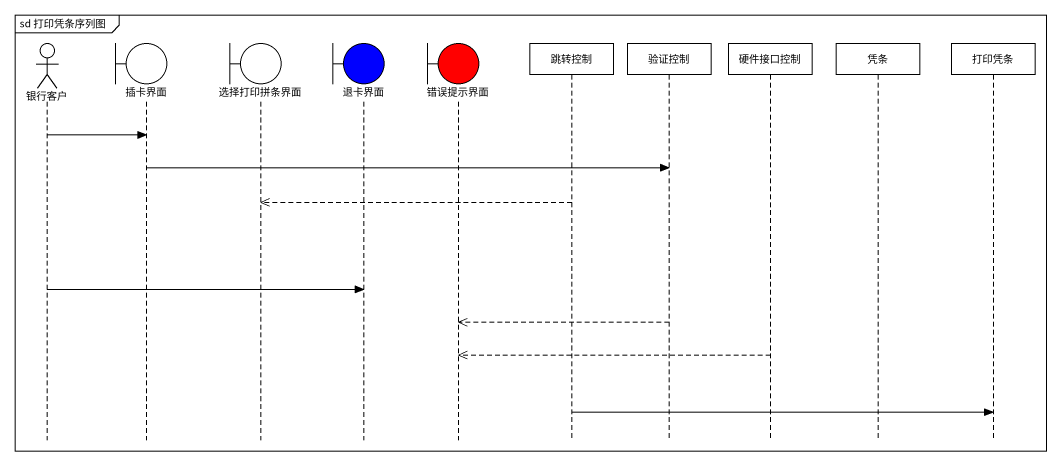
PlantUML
@startuml
mainframe sd 打印凭条序列图
hide footbox
actor 银行客户
boundary 插卡界面
boundary 选择打印拼条界面
boundary 退卡界面 #0000FF
boundary 错误提示界面 #FF0000
participant 跳转控制
participant 验证控制
participant 硬件接口控制
participant 凭条
participant 打印凭条

银行客户 -> 插卡界面
插卡界面 -> 验证控制
跳转控制 -->> 选择打印拼条界面
银行客户 -> 退卡界面
验证控制 -->> 错误提示界面
硬件接口控制 -->> 错误提示界面
跳转控制 -> 打印凭条
@enduml
